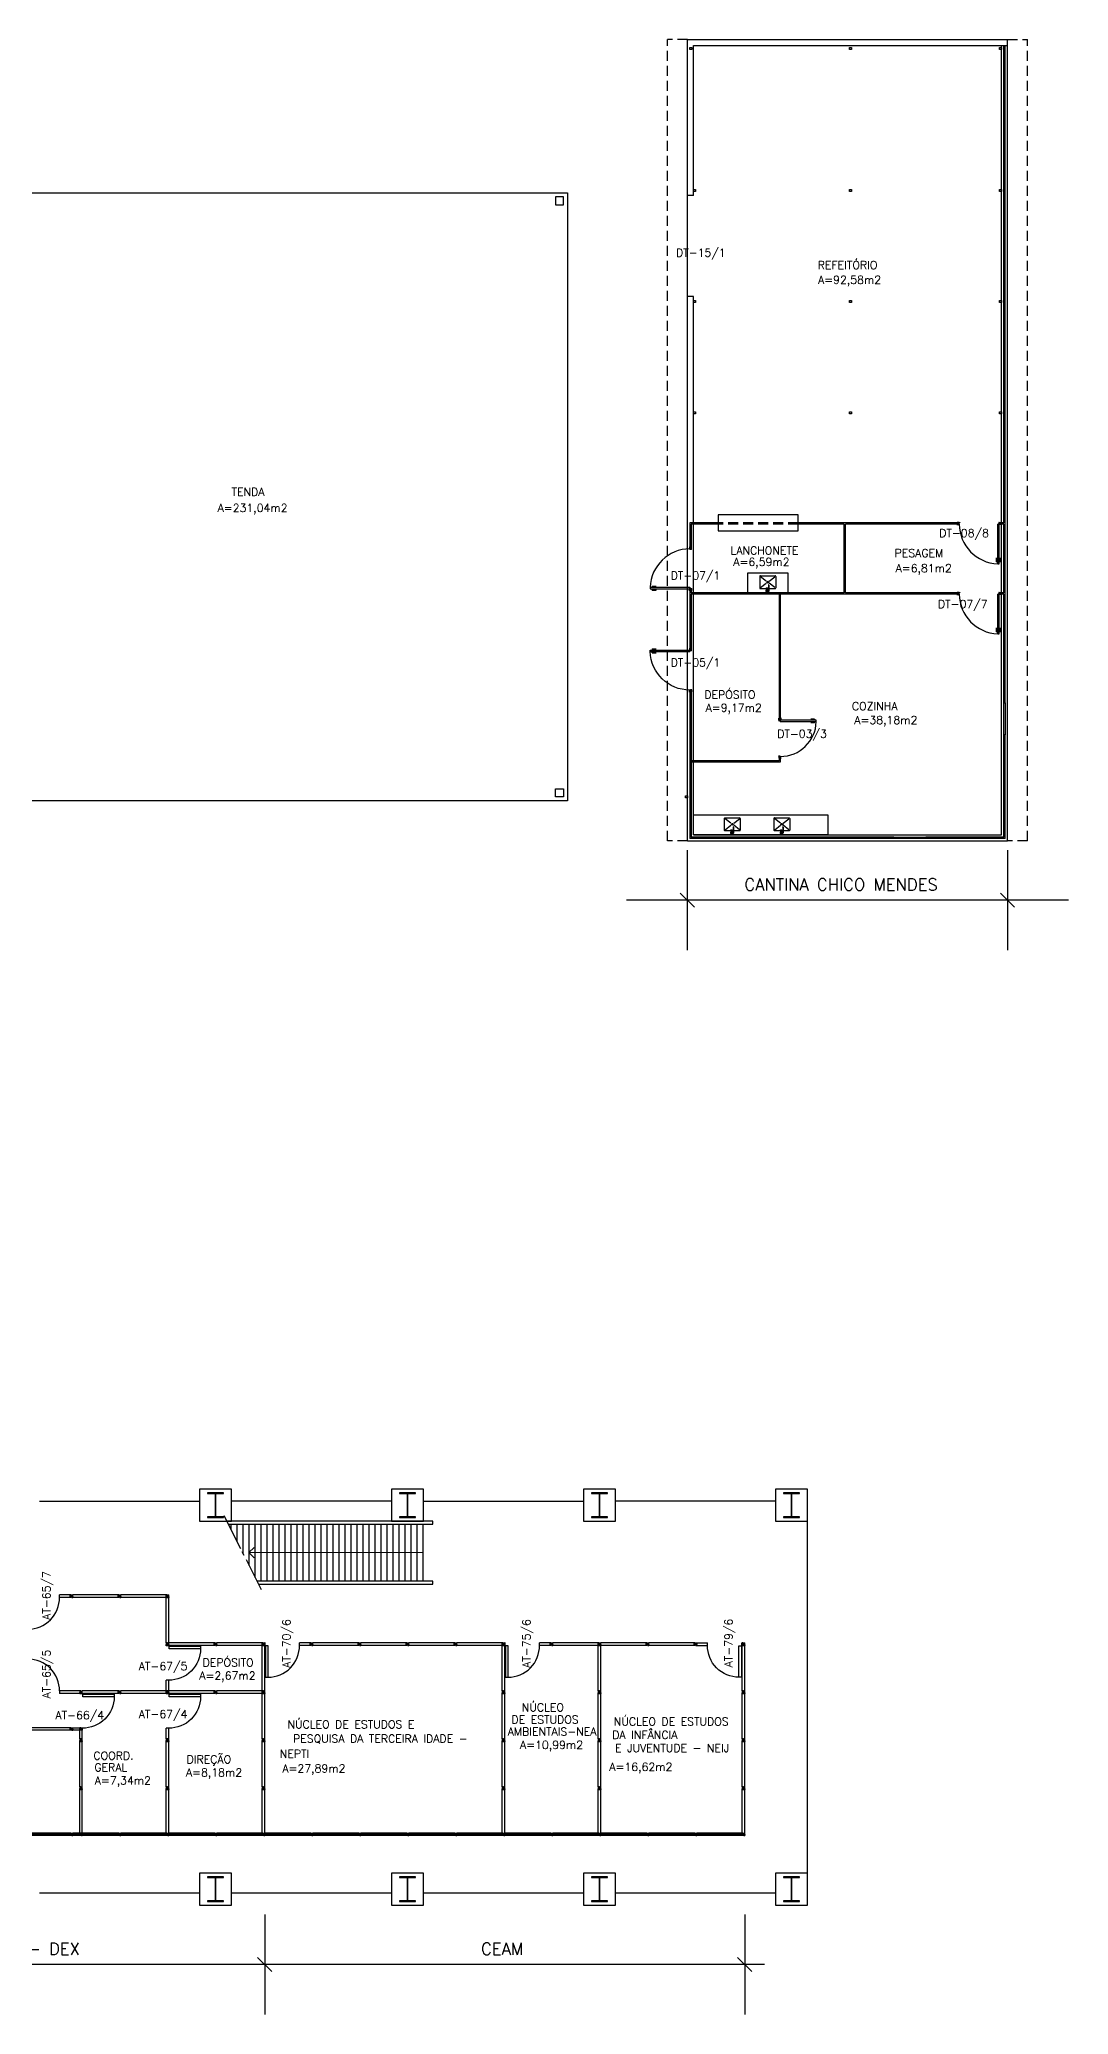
# Model space of a CAD drawing. Extents: x -34 to 79, y -30 to 41.
# Drawn here: x 53.23 to 78.96, y -29.62 to 19.74 of the extents above; entities that cross this region are included whole.
import ezdxf
from ezdxf.enums import TextEntityAlignment as Align

# ---------------------------------------------------------------- set-up
doc = ezdxf.new("R2010")
doc.units = 0
doc.header["$MEASUREMENT"] = 0
doc.linetypes.add('HIDDEN', pattern=[0.375, 0.25, -0.125])
doc.layers.get('0').update_dxf_attribs({"color": 2, "linetype": 'CONTINUOUS'})
for name, color, linetype in [('1', 1, 'CONTINUOUS'), ('2', 2, 'CONTINUOUS'), ('3', 2, 'CONTINUOUS'), ('ALV', 2, 'CONTINUOUS'), ('AREA', 2, 'CONTINUOUS'), ('DIV', 2, 'CONTINUOUS'), ('ENDEREÇO', 2, 'CONTINUOUS'), ('ESTR', 2, 'CONTINUOUS'), ('PROJ', 1, 'CONTINUOUS'), ('TEXTO', 2, 'CONTINUOUS')]:
    doc.layers.add(name, color=color, linetype=linetype)
doc.styles.add('UNB-100', font='simplex.shx', dxfattribs={"height": 0.2})

# ---------------------------------------------------------------- blocks, each defined once
blk = doc.blocks.new('DIV12')
for p, q in [((-0.0051, 0), (0.0051, 0)), ((0, -0.0051), (0, 0.0051)), ((0.0205, -0.004), (0.0205, 0.004)), ((0.0215, -0.004), (0.0215, 0.004)), ((0.0225, 0.006), (0.029, 0.006)), ((0.0225, 0.005), (0.028, 0.005)), ((0.029, 0.004), (0.029, -0.004)), ((0.03, 0.03), (0.03, -0.03)), ((0.03, 0.03), (1.17, 0.03)), ((0.03, 0.009), (0.03, 0.027)), ((0.03, 0.005), (0.03, -0.005)), ((1.17, 0.03), (1.17, -0.03)), ((1.17, 0.005), (1.17, -0.005)), ((1.1775, 0.006), (1.171, 0.006)), ((1.171, 0.004), (1.171, -0.004)), ((1.1775, 0.005), (1.172, 0.005)), ((1.1785, -0.004), (1.1785, 0.004)), ((1.1795, -0.004), (1.1795, 0.004)), ((1.2051, 0), (1.1949, 0)), ((1.1949, 0), (1.2051, 0)), ((1.2, -0.0051), (1.2, 0.0051)), ((0.0225, -0.005), (0.028, -0.005)), ((0.0225, -0.006), (0.029, -0.006)), ((0.03, -0.009), (0.03, -0.027)), ((0.03, -0.03), (0.03, -0.009)), ((0.03, -0.03), (1.17, -0.03)), ((1.1775, -0.006), (1.171, -0.006)), ((1.1775, -0.005), (1.172, -0.005))]:
    blk.add_line(p, q)
for centre, radius, start, end in [((0.0225, 0.004), 0.002, 90, 180), ((0.0225, 0.004), 0.001, 90, 180), ((0.028, 0.004), 0.001, 0, 90), ((0.029, 0.005), 0.001, 0, 90), ((1.171, 0.005), 0.001, 90, 180), ((1.172, 0.004), 0.001, 90, 180), ((1.1775, 0.004), 0.002, 360, 90), ((1.1775, 0.004), 0.001, 0, 90), ((0.0225, -0.004), 0.002, 180, 270), ((0.0225, -0.004), 0.001, 180, 270), ((0.028, -0.004), 0.001, 270, 0), ((0.029, -0.005), 0.001, 270, 0), ((1.171, -0.005), 0.001, 180, 270), ((1.172, -0.004), 0.001, 180, 270), ((1.1775, -0.004), 0.002, 270, 360), ((1.1775, -0.004), 0.001, 270, 0)]:
    blk.add_arc(centre, radius, start, end)
blk = doc.blocks.new('MTT')
for p, q in [((-0.008, 0.03), (-0.03, 0.03)), ((-0.03, 0.006), (-0.03, 0.03)), ((-0.0205, 0.006), (-0.03, 0.006)), ((-0.0205, 0.006), (-0.0205, -0.006)), ((-0.008, 0.02), (-0.008, 0.03)), ((0.008, 0.02), (-0.008, 0.02)), ((0.0051, 0), (-0.0051, 0)), ((0, 0.0051), (0, -0.0051)), ((0.008, 0.03), (0.008, 0.02)), ((0.008, 0.03), (0.03, 0.03)), ((0.0205, 0.006), (0.0205, -0.006)), ((0.0205, 0.006), (0.03, 0.006)), ((0.03, 0.03), (0.03, 0.006)), ((-0.03, -0.006), (-0.03, -0.03)), ((-0.0205, -0.006), (-0.03, -0.006)), ((-0.008, -0.03), (-0.03, -0.03)), ((0.008, -0.02), (-0.008, -0.02)), ((-0.008, -0.03), (-0.008, -0.02)), ((0.008, -0.03), (0.008, -0.02)), ((0.008, -0.03), (0.03, -0.03)), ((0.0205, -0.006), (0.03, -0.006)), ((0.03, -0.03), (0.03, -0.006))]:
    blk.add_line(p, q)
blk = doc.blocks.new('ESC')
for p, q in [((-4.037, 0.962), (-3.658, 1.712)), ((0.637, 1.5), (-3.765, 1.5)), ((-3.726, 1.577), (0.637, 1.577)), ((-3.663, 0.077), (-3.663, 1.5)), ((-3.513, 0.077), (-3.513, 1.5)), ((-3.363, 0.077), (-3.363, 1.5)), ((-3.213, 0.077), (-3.213, 1.5)), ((-3.063, 0.077), (-3.063, 1.5)), ((-2.913, 0.077), (-2.913, 1.5)), ((-2.763, 0.077), (-2.763, 1.5)), ((-2.613, 0.077), (-2.613, 1.5)), ((-2.463, 0.077), (-2.463, 1.5)), ((-2.313, 0.077), (-2.313, 1.5)), ((-2.163, 0.077), (-2.163, 1.5)), ((-2.013, 0.077), (-2.013, 1.5)), ((-1.863, 0.077), (-1.863, 1.5)), ((-1.713, 0.077), (-1.713, 1.5)), ((-1.563, 0.077), (-1.563, 1.5)), ((-1.413, 0.077), (-1.413, 1.5)), ((-1.263, 0.077), (-1.263, 1.5)), ((-1.113, 0.077), (-1.113, 1.5)), ((-0.963, 0.077), (-0.963, 1.5)), ((-0.813, 0.077), (-0.813, 1.5)), ((-0.663, 0.077), (-0.663, 1.5)), ((-0.513, 0.077), (-0.513, 1.5)), ((-0.363, 0.077), (-0.363, 1.5)), ((-0.213, 0.077), (-0.213, 1.5)), ((-0.063, 0.077), (-0.063, 1.5)), ((0.087, 0.077), (0.087, 1.5)), ((0.237, 0.077), (0.237, 1.5)), ((0.387, 0.077), (0.387, 1.5)), ((0.637, 1.577), (0.637, 1.5)), ((-3.963, 0.077), (-3.963, 1.108)), ((-3.813, 0.077), (-3.813, 1.405)), ((-4.592, -0.137), (-4.178, 0.682)), ((-4.263, 0.077), (-4.263, 0.514)), ((-4.14, 0.758), (-4.093, 0.851)), ((-4.113, 0.077), (-4.113, 0.811)), ((0.637, 0), (-4.523, 0)), ((-4.484, 0.077), (0.637, 0.077)), ((-4.413, 0.077), (-4.413, 0.217)), ((0.637, 0.077), (0.637, 0))]:
    blk.add_line(p, q)
blk = doc.blocks.new('PD12')
for p, q in [((-0.05, 0.827), (-0.113, 0.827)), ((-0.113, 0.827), (-0.113, 0.04)), ((-0.05, 0.04), (-0.05, 0.827)), ((-1.205, 0), (-1.195, 0)), ((-1.2, -0.005), (-1.2, 0.005)), ((-1.17, 0.03), (-1.17, -0.03)), ((-1.17, 0.03), (-0.9, 0.03)), ((-1.17, 0.009), (-1.17, 0.027)), ((-0.9, 0.03), (-0.9, -0.03)), ((-0.113, 0.04), (-0.05, 0.04)), ((-0.04, 0.03), (-0.04, -0.03)), ((-0.04, 0.03), (-0.03, 0.03)), ((-0.03, 0.03), (-0.03, -0.03)), ((0.005, 0), (-0.005, 0)), ((-0.005, 0), (0.005, 0)), ((0, -0.005), (0, 0.005)), ((-1.17, -0.009), (-1.17, -0.027)), ((-1.17, -0.03), (-1.17, -0.009)), ((-1.17, -0.03), (-0.9, -0.03)), ((-0.04, -0.03), (-0.03, -0.03))]:
    blk.add_line(p, q)
blk.add_arc((-0.113, 0.04), 0.787, 90, 180.7004)
blk = doc.blocks.new('DOOR-90')
at = {"layer": '1', "color": 1}
blk.add_arc((-0.02, 0), 0.9, 180, 268.0898, dxfattribs=at)
at = {"layer": '2'}
for p, q in [((-0.08, -0.855), (-0.08, -0.765)), ((-0.08, -0.765), (-0.075, -0.765)), ((-0.08, -0.855), (-0.053, -0.855)), ((-0.075, -0.855), (-0.075, -0.765)), ((-0.075, -0.835), (-0.053, -0.835)), ((-0.053, -0.828), (-0.05, -0.828)), ((-0.053, -0.863), (-0.053, -0.828)), ((-0.053, -0.863), (-0.05, -0.863)), ((-0.012, -0.828), (-0.015, -0.828)), ((-0.012, -0.863), (-0.015, -0.863)), ((-0.012, -0.863), (-0.012, -0.828)), ((0.01, -0.835), (-0.012, -0.835)), ((0.015, -0.855), (-0.012, -0.855)), ((0.01, -0.855), (0.01, -0.765)), ((0.015, -0.765), (0.01, -0.765)), ((0.015, -0.855), (0.015, -0.765))]:
    blk.add_line(p, q, dxfattribs=at)
at = {"layer": '3'}
for p, q in [((-0.05, -0.9), (-0.05, 0)), ((-0.015, 0), (-0.05, 0)), ((-0.015, -0.9), (-0.015, 0)), ((-0.05, -0.9), (-0.015, -0.9))]:
    blk.add_line(p, q, dxfattribs=at)
blk = doc.blocks.new('INOXA1-P')
for p, q in [((0.043, 0.008), (0.043, -0.022)), ((0.062, 0.04), (0.071, 0.04)), ((0.131, 0.048), (0.076, 0.043)), ((0.131, -0.002), (0.076, 0.003)), ((0.12, 0.23), (0.12, 0.047)), ((0.22, 0.25), (0.14, 0.25)), ((0.15, 0.22), (0.287, 0.043)), ((0.5, 0.25), (0.22, 0.25)), ((0.353, 0.043), (0.49, 0.22)), ((0.52, 0.23), (0.52, -0.23)), ((0.22, -0.027), (0.054, -0.027)), ((0.22, -0.037), (0.054, -0.037)), ((0.063, -0.003), (0.063, -0.021)), ((0.12, -0.001), (0.12, -0.027)), ((0.12, -0.037), (0.12, -0.23)), ((0.22, -0.25), (0.14, -0.25)), ((0.15, -0.22), (0.287, -0.043)), ((0.231, -0.027), (0.22, -0.027)), ((0.231, -0.037), (0.22, -0.037)), ((0.5, -0.25), (0.22, -0.25)), ((0.353, -0.043), (0.49, -0.22))]:
    blk.add_line(p, q)
blk.add_lwpolyline([(0.076, 0.003), (0.072, 0.004), (0.069, 0.009), (0.067, 0.015), (0.066, 0.023), (0.067, 0.031), (0.069, 0.037), (0.072, 0.042), (0.076, 0.043)])
blk.add_lwpolyline([(0.131, 0.048), (0.137, 0.046), (0.143, 0.041), (0.147, 0.033), (0.148, 0.023), (0.147, 0.013), (0.143, 0.006), (0.137, 0), (0.131, -0.002), (0.125, 0), (0.119, 0.006), (0.115, 0.013), (0.114, 0.023), (0.115, 0.033), (0.119, 0.041), (0.125, 0.046)], close=True)
for radius in [0.0266, 0.0163]:
    blk.add_circle((0.32, 0), radius)
for centre, radius, start, end in [((0.054, 0.023), 0.0349, 36.17047, 252.25677), ((0.054, 0.023), 0.0189, 62.73673, 235.73755), ((0.073, -0.003), 0.01, 102.82848, 180), ((0.054, 0.023), 0.0349, 285.53733, 323.99874), ((0.14, 0.23), 0.02, 90, 180), ((0.5, 0.23), 0.02, 360, 90), ((0.054, -0.032), 0.0145, 20.16101, 339.83899), ((0.054, -0.032), 0.005, 90.00373, 269.99627), ((0.14, -0.23), 0.02, 180, 270), ((0.231, -0.032), 0.00738, 222.65589, 137.34411), ((0.231, -0.032), 0.005, 269.99352, 90.00648), ((0.5, -0.23), 0.02, 270, 360)]:
    blk.add_arc(centre, radius, start, end)

msp = doc.modelspace()

# ---------------------------------------------------------------- linework, layer by layer
at = {"linetype": 'ByBlock'}
for p, q in [((78.959, -1.771), (67.909, -1.771)), ((71.359, -28.371), (12.724, -28.371))]:
    msp.add_line(p, q, dxfattribs=at)
for p, q in [((54.244, -21.535), (53.734, -21.535)), ((53.734, -21.535), (53.734, -21.595)), ((54.244, -21.595), (53.734, -21.595)), ((55.204, -21.535), (54.304, -21.535)), ((55.204, -21.595), (54.304, -21.595)), ((55.204, -21.595), (55.204, -21.535)), ((55.204, -21.535), (55.204, -21.556)), ((55.204, -21.556), (55.204, -21.538)), ((55.204, -21.57), (55.204, -21.56)), ((55.204, -21.574), (55.204, -21.592)), ((55.212, -21.559), (55.205, -21.559)), ((55.205, -21.569), (55.205, -21.561)), ((55.212, -21.571), (55.205, -21.571)), ((55.212, -21.56), (55.206, -21.56)), ((55.212, -21.57), (55.206, -21.57)), ((55.213, -21.561), (55.213, -21.569)), ((55.214, -21.561), (55.214, -21.569)), ((55.239, -21.565), (55.229, -21.565)), ((55.234, -21.56), (55.234, -21.57)), ((54.279, -22.485), (54.269, -22.485)), ((54.269, -22.485), (54.279, -22.485)), ((54.274, -22.48), (54.274, -22.49)), ((54.244, -23.995), (54.304, -23.995)), ((54.244, -25.09), (54.244, -23.995)), ((54.268, -23.987), (54.268, -23.994)), ((54.269, -23.987), (54.269, -23.993)), ((54.269, -23.995), (54.279, -23.995)), ((54.278, -23.985), (54.27, -23.985)), ((54.278, -23.986), (54.27, -23.986)), ((54.27, -23.994), (54.278, -23.994)), ((54.279, -23.987), (54.279, -23.993)), ((54.28, -23.987), (54.28, -23.994)), ((54.304, -25.09), (54.304, -23.995)), ((56.404, -23.995), (56.464, -23.995)), ((56.404, -25.09), (56.404, -23.995)), ((56.428, -23.987), (56.428, -23.994)), ((56.429, -23.987), (56.429, -23.993)), ((56.429, -23.995), (56.439, -23.995)), ((56.438, -23.985), (56.43, -23.985)), ((56.438, -23.986), (56.43, -23.986)), ((56.43, -23.994), (56.438, -23.994)), ((56.439, -23.987), (56.439, -23.993)), ((56.44, -23.987), (56.44, -23.994)), ((56.464, -25.09), (56.464, -23.995)), ((58.804, -23.995), (58.864, -23.995)), ((58.804, -25.09), (58.804, -23.995)), ((58.828, -23.987), (58.828, -23.994)), ((58.829, -23.987), (58.829, -23.993)), ((58.829, -23.995), (58.839, -23.995)), ((58.838, -23.985), (58.83, -23.985)), ((58.838, -23.986), (58.83, -23.986)), ((58.83, -23.994), (58.838, -23.994)), ((58.839, -23.987), (58.839, -23.993)), ((58.84, -23.987), (58.84, -23.994)), ((58.864, -25.09), (58.864, -23.995)), ((64.804, -23.995), (64.864, -23.995)), ((64.804, -25.09), (64.804, -23.995)), ((64.828, -23.987), (64.828, -23.994)), ((64.829, -23.987), (64.829, -23.993)), ((64.829, -23.995), (64.839, -23.995)), ((64.838, -23.985), (64.83, -23.985)), ((64.838, -23.986), (64.83, -23.986)), ((64.83, -23.994), (64.838, -23.994)), ((64.839, -23.987), (64.839, -23.993)), ((64.84, -23.987), (64.84, -23.994)), ((64.864, -25.09), (64.864, -23.995)), ((67.204, -23.995), (67.264, -23.995)), ((67.204, -25.09), (67.204, -23.995)), ((67.228, -23.987), (67.228, -23.994)), ((67.229, -23.987), (67.229, -23.993)), ((67.229, -23.995), (67.239, -23.995)), ((67.238, -23.985), (67.23, -23.985)), ((67.238, -23.986), (67.23, -23.986)), ((67.23, -23.994), (67.238, -23.994)), ((67.239, -23.987), (67.239, -23.993)), ((67.24, -23.987), (67.24, -23.994)), ((67.264, -25.09), (67.264, -23.995)), ((70.804, -23.995), (70.864, -23.995)), ((70.804, -25.09), (70.804, -23.995)), ((70.828, -23.987), (70.828, -23.994)), ((70.829, -23.987), (70.829, -23.993)), ((70.829, -23.995), (70.839, -23.995)), ((70.838, -23.985), (70.83, -23.985)), ((70.838, -23.986), (70.83, -23.986)), ((70.83, -23.994), (70.838, -23.994)), ((70.839, -23.987), (70.839, -23.993)), ((70.84, -23.987), (70.84, -23.994)), ((70.864, -25.09), (70.864, -23.995))]:
    msp.add_line(p, q)
for centre, radius, start, end in [((52.947, -21.525), 0.787, 359.2996, 90), ((55.205, -21.56), 0.001, 90, 180), ((55.205, -21.57), 0.001, 180, 270), ((55.206, -21.561), 0.001, 90, 180), ((55.206, -21.569), 0.001, 180, 270), ((55.212, -21.561), 0.002, 0, 90), ((55.212, -21.561), 0.001, 0, 90), ((55.212, -21.569), 0.001, 270, 0), ((55.212, -21.569), 0.002, 270, 0), ((54.27, -23.987), 0.002, 90, 180), ((54.269, -23.994), 0.001, 180, 270), ((54.27, -23.987), 0.001, 90, 180), ((54.27, -23.993), 0.001, 180, 270), ((54.278, -23.987), 0.002, 0, 90), ((54.278, -23.987), 0.001, 0, 90), ((54.278, -23.993), 0.001, 270, 0), ((54.279, -23.994), 0.001, 270, 0), ((56.43, -23.987), 0.002, 90, 180), ((56.429, -23.994), 0.001, 180, 270), ((56.43, -23.987), 0.001, 90, 180), ((56.43, -23.993), 0.001, 180, 270), ((56.438, -23.987), 0.002, 0, 90), ((56.438, -23.987), 0.001, 0, 90), ((56.438, -23.993), 0.001, 270, 0), ((56.439, -23.994), 0.001, 270, 0), ((58.83, -23.987), 0.002, 90, 180), ((58.829, -23.994), 0.001, 180, 270), ((58.83, -23.987), 0.001, 90, 180), ((58.83, -23.993), 0.001, 180, 270), ((58.838, -23.987), 0.002, 0, 90), ((58.838, -23.987), 0.001, 0, 90), ((58.838, -23.993), 0.001, 270, 0), ((58.839, -23.994), 0.001, 270, 0), ((64.83, -23.987), 0.002, 90, 180), ((64.829, -23.994), 0.001, 180, 270), ((64.83, -23.987), 0.001, 90, 180), ((64.83, -23.993), 0.001, 180, 270), ((64.838, -23.987), 0.002, 0, 90), ((64.838, -23.987), 0.001, 0, 90), ((64.838, -23.993), 0.001, 270, 0), ((64.839, -23.994), 0.001, 270, 0), ((67.23, -23.987), 0.002, 90, 180), ((67.229, -23.994), 0.001, 180, 270), ((67.23, -23.987), 0.001, 90, 180), ((67.23, -23.993), 0.001, 180, 270), ((67.238, -23.987), 0.002, 0, 90), ((67.238, -23.987), 0.001, 0, 90), ((67.238, -23.993), 0.001, 270, 0), ((67.239, -23.994), 0.001, 270, 0), ((70.83, -23.987), 0.002, 90, 180), ((70.829, -23.994), 0.001, 180, 270), ((70.83, -23.987), 0.001, 90, 180), ((70.83, -23.993), 0.001, 180, 270), ((70.838, -23.987), 0.002, 0, 90), ((70.838, -23.987), 0.001, 0, 90), ((70.838, -23.993), 0.001, 270, 0), ((70.839, -23.994), 0.001, 270, 0)]:
    msp.add_arc(centre, radius, start, end)
at = {"layer": '1', "linetype": 'HIDDEN'}
for p, q in [((68.934, -0.29), (68.934, 19.74)), ((69.434, 19.74), (68.934, 19.74)), ((77.434, 19.74), (77.934, 19.74)), ((77.934, -0.29), (77.934, 19.74)), ((72.204, 7.66), (70.204, 7.66)), ((72.204, 7.63), (70.204, 7.63)), ((69.434, -0.29), (68.934, -0.29)), ((77.934, -0.29), (77.434, -0.29))]:
    msp.add_line(p, q, dxfattribs=at)
at = {"layer": '1'}
msp.add_line((69.434, 13.313), (69.434, 15.84), dxfattribs=at)
at = {"layer": '2'}
for p, q in [((69.434, 19.74), (77.434, 19.74)), ((69.434, 15.84), (69.434, 19.74)), ((69.584, 19.59), (77.434, 19.59)), ((69.584, 15.84), (69.584, 19.59)), ((77.284, 7.66), (77.284, 19.59)), ((77.434, -0.29), (77.434, 19.74)), ((69.584, 15.84), (69.434, 15.84)), ((69.434, -0.29), (69.434, 13.313)), ((69.584, 13.313), (69.434, 13.313)), ((69.584, 7.66), (69.584, 13.313)), ((69.584, 5.91), (69.584, 7.63)), ((77.284, 5.91), (77.284, 7.63)), ((69.584, -0.14), (69.584, 5.88)), ((77.284, -0.14), (77.284, 5.88)), ((69.434, -0.29), (77.434, -0.29)), ((69.584, -0.14), (77.284, -0.14)), ((54.004, -25.11), (52.864, -25.11)), ((54.004, -25.13), (52.864, -25.13)), ((55.204, -25.11), (54.064, -25.11)), ((55.204, -25.13), (54.064, -25.13)), ((56.404, -25.11), (55.264, -25.11)), ((56.404, -25.13), (55.264, -25.13)), ((57.604, -25.11), (56.464, -25.11)), ((57.604, -25.13), (56.464, -25.13)), ((58.804, -25.11), (57.664, -25.11)), ((58.804, -25.13), (57.664, -25.13)), ((60.004, -25.11), (58.864, -25.11)), ((60.004, -25.13), (58.864, -25.13)), ((61.204, -25.11), (60.064, -25.11)), ((61.204, -25.13), (60.064, -25.13)), ((62.404, -25.11), (61.264, -25.11)), ((62.404, -25.13), (61.264, -25.13)), ((63.604, -25.11), (62.464, -25.11)), ((63.604, -25.13), (62.464, -25.13)), ((64.804, -25.11), (63.664, -25.11)), ((64.804, -25.13), (63.664, -25.13)), ((66.004, -25.11), (64.864, -25.11)), ((66.004, -25.13), (64.864, -25.13)), ((67.204, -25.11), (66.064, -25.11)), ((67.204, -25.13), (66.064, -25.13)), ((68.404, -25.11), (67.264, -25.11)), ((68.404, -25.13), (67.264, -25.13)), ((69.604, -25.11), (68.464, -25.11)), ((69.604, -25.13), (68.464, -25.13)), ((70.804, -25.11), (69.664, -25.11)), ((70.804, -25.13), (69.664, -25.13))]:
    msp.add_line(p, q, dxfattribs=at)
for points in [[(70.204, 7.858), (70.204, 7.458), (72.204, 7.458), (72.204, 7.858)], [(70.939, 5.91), (70.939, 6.41), (71.939, 6.41), (71.939, 5.91)], [(69.584, -0.14), (69.584, 0.36), (72.939, 0.36), (72.939, -0.14)]]:
    msp.add_lwpolyline(points, close=True, dxfattribs=at)
at = {"layer": '3'}
for p, q in [((77.344, 7.66), (77.344, 19.59)), ((77.374, 3.161), (77.374, 19.59)), ((66.334, 15.81), (66.134, 15.81)), ((66.134, 15.81), (66.134, 15.61)), ((66.334, 15.61), (66.334, 15.81)), ((66.134, 15.61), (66.334, 15.61)), ((69.494, 7.66), (69.494, 7)), ((70.204, 7.66), (69.494, 7.66)), ((69.524, 7.63), (69.524, 6.99)), ((70.204, 7.63), (69.524, 7.63)), ((76.214, 7.66), (72.204, 7.66)), ((73.354, 7.63), (72.204, 7.63)), ((73.354, 5.91), (73.354, 7.63)), ((73.384, 5.91), (73.384, 7.63)), ((76.214, 7.63), (73.384, 7.63)), ((76.169, 7.63), (76.169, 7.62)), ((76.169, 7.62), (76.219, 7.62)), ((76.229, 7.67), (76.179, 7.67)), ((76.179, 7.67), (76.179, 7.66)), ((76.214, 7.63), (76.214, 7.66)), ((76.214, 7.66), (76.229, 7.66)), ((76.214, 7.63), (76.219, 7.63)), ((76.219, 7.62), (76.219, 7.63)), ((76.219, 7.63), (76.229, 7.63)), ((76.229, 7.66), (76.229, 7.67)), ((76.229, 7.63), (76.229, 7.665)), ((76.229, 7.665), (76.239, 7.665)), ((76.239, 7.66), (76.229, 7.66)), ((76.239, 7.665), (76.239, 7.66)), ((77.229, 7.665), (77.219, 7.665)), ((77.219, 7.665), (77.219, 7.66)), ((77.219, 7.66), (77.229, 7.66)), ((77.229, 7.66), (77.229, 7.67)), ((77.229, 7.67), (77.279, 7.67)), ((77.229, 7.63), (77.229, 7.665)), ((77.244, 7.66), (77.229, 7.66)), ((77.239, 7.63), (77.229, 7.63)), ((77.239, 7.62), (77.239, 7.63)), ((77.244, 7.63), (77.239, 7.63)), ((77.289, 7.62), (77.239, 7.62)), ((77.344, 7.66), (77.244, 7.66)), ((77.244, 7.63), (77.244, 7.66)), ((77.344, 7.63), (77.244, 7.63)), ((77.279, 7.67), (77.279, 7.66)), ((77.289, 7.63), (77.289, 7.62)), ((77.344, 5.91), (77.344, 7.63)), ((69.494, 7.06), (69.484, 7.06)), ((69.484, 7.06), (69.484, 7.01)), ((69.484, 7.01), (69.494, 7.01)), ((69.494, 7.015), (69.494, 7.01)), ((69.494, 7), (69.529, 7)), ((69.534, 7.05), (69.524, 7.05)), ((69.524, 7.015), (69.524, 7)), ((69.524, 6.99), (69.524, 7)), ((69.524, 7), (69.534, 7)), ((69.529, 6.99), (69.524, 6.99)), ((69.529, 7), (69.529, 6.99)), ((69.534, 7), (69.534, 7.05)), ((69.484, 5.96), (69.484, 6.01)), ((69.484, 6.01), (69.494, 6.01)), ((69.494, 5.96), (69.484, 5.96)), ((69.494, 6.049), (69.494, 4.48)), ((69.494, 6.01), (69.494, 6.02)), ((69.494, 6.02), (69.529, 6.02)), ((69.524, 6.01), (69.494, 6.01)), ((69.529, 6.03), (69.524, 6.03)), ((69.524, 6.03), (69.524, 5.91)), ((69.524, 6.02), (69.534, 6.02)), ((69.524, 6.005), (69.524, 6.02)), ((69.524, 5.91), (69.524, 6.01)), ((69.534, 5.97), (69.524, 5.97)), ((69.529, 6.02), (69.529, 6.03)), ((69.534, 6.02), (69.534, 5.97)), ((73.354, 5.91), (69.524, 5.91)), ((69.524, 5.88), (69.524, 4.48)), ((76.214, 5.88), (69.524, 5.88)), ((69.524, 4.46), (69.524, 5.88)), ((69.524, 5.88), (69.524, 4.48)), ((71.724, 5.88), (71.724, 2.74)), ((71.754, 5.88), (71.754, 2.74)), ((76.214, 5.91), (73.384, 5.91)), ((76.169, 5.88), (76.169, 5.87)), ((76.169, 5.87), (76.219, 5.87)), ((76.229, 5.92), (76.179, 5.92)), ((76.179, 5.92), (76.179, 5.91)), ((76.214, 5.88), (76.214, 5.91)), ((76.214, 5.91), (76.229, 5.91)), ((76.214, 5.88), (76.219, 5.88)), ((76.219, 5.87), (76.219, 5.88)), ((76.219, 5.88), (76.229, 5.88)), ((76.229, 5.91), (76.229, 5.92)), ((76.229, 5.88), (76.229, 5.915)), ((76.229, 5.915), (76.239, 5.915)), ((76.239, 5.91), (76.229, 5.91)), ((76.239, 5.915), (76.239, 5.91)), ((77.229, 5.915), (77.219, 5.915)), ((77.219, 5.915), (77.219, 5.91)), ((77.219, 5.91), (77.229, 5.91)), ((77.229, 5.91), (77.229, 5.92)), ((77.229, 5.92), (77.279, 5.92)), ((77.229, 5.88), (77.229, 5.915)), ((77.244, 5.91), (77.229, 5.91)), ((77.239, 5.88), (77.229, 5.88)), ((77.239, 5.87), (77.239, 5.88)), ((77.244, 5.88), (77.239, 5.88)), ((77.289, 5.87), (77.239, 5.87)), ((77.344, 5.91), (77.244, 5.91)), ((77.244, 5.88), (77.244, 5.91)), ((77.344, 5.88), (77.244, 5.88)), ((77.279, 5.92), (77.279, 5.91)), ((77.289, 5.88), (77.289, 5.87)), ((77.344, 3.161), (77.344, 5.88)), ((69.494, 4.53), (69.484, 4.53)), ((69.484, 4.53), (69.484, 4.48)), ((69.484, 4.48), (69.494, 4.48)), ((69.494, 4.48), (69.494, 4.47)), ((69.524, 4.48), (69.494, 4.48)), ((69.494, 4.47), (69.529, 4.47)), ((69.534, 4.52), (69.524, 4.52)), ((69.524, 4.485), (69.524, 4.47)), ((69.524, 4.47), (69.534, 4.47)), ((69.529, 4.46), (69.524, 4.46)), ((69.529, 4.47), (69.529, 4.46)), ((69.534, 4.47), (69.534, 4.52)), ((69.484, 3.43), (69.484, 3.48)), ((69.484, 3.48), (69.494, 3.48)), ((69.494, 3.49), (69.529, 3.49)), ((69.494, 3.49), (69.494, -0.23)), ((69.494, 3.475), (69.494, 3.48)), ((69.529, 3.5), (69.524, 3.5)), ((69.524, 3.5), (69.524, 3.49)), ((69.524, 3.49), (69.534, 3.49)), ((69.524, 3.475), (69.524, 3.49)), ((69.524, 3.49), (69.524, -0.2)), ((69.529, 3.49), (69.529, 3.5)), ((69.534, 3.49), (69.534, 3.44)), ((69.494, 3.43), (69.484, 3.43)), ((69.534, 3.44), (69.524, 3.44)), ((71.714, 2.725), (71.714, 2.775)), ((71.714, 2.775), (71.724, 2.775)), ((71.724, 2.725), (71.714, 2.725)), ((71.754, 2.725), (71.719, 2.725)), ((71.719, 2.725), (71.719, 2.715)), ((71.719, 2.715), (71.724, 2.715)), ((71.754, 2.74), (71.724, 2.74)), ((71.724, 2.74), (71.724, 2.725)), ((71.724, 2.715), (71.724, 2.725)), ((71.754, 2.785), (71.764, 2.785)), ((71.754, 2.74), (71.754, 2.735)), ((71.764, 2.735), (71.754, 2.735)), ((71.754, 2.735), (71.754, 2.725)), ((71.764, 2.785), (71.764, 2.735)), ((77.344, -0.2), (77.344, 2.361)), ((77.374, -0.23), (77.374, 2.361)), ((71.724, 1.71), (69.524, 1.71)), ((71.754, 1.68), (69.524, 1.68)), ((71.724, 1.825), (71.714, 1.825)), ((71.714, 1.825), (71.714, 1.775)), ((71.714, 1.775), (71.724, 1.775)), ((71.719, 1.825), (71.719, 1.835)), ((71.719, 1.835), (71.724, 1.835)), ((71.754, 1.825), (71.719, 1.825)), ((71.724, 1.835), (71.724, 1.825)), ((71.724, 1.81), (71.724, 1.825)), ((71.754, 1.81), (71.724, 1.81)), ((71.724, 1.81), (71.724, 1.71)), ((71.754, 1.815), (71.754, 1.825)), ((71.764, 1.815), (71.754, 1.815)), ((71.754, 1.81), (71.754, 1.815)), ((71.754, 1.81), (71.754, 1.68)), ((71.754, 1.765), (71.764, 1.765)), ((71.764, 1.765), (71.764, 1.815)), ((66.134, 0.81), (66.134, 1.01)), ((66.134, 1.01), (66.334, 1.01)), ((66.334, 1.01), (66.334, 0.81)), ((66.334, 0.81), (66.134, 0.81)), ((74.595, -0.23), (69.494, -0.23)), ((74.595, -0.2), (69.524, -0.2)), ((77.344, -0.2), (75.395, -0.2)), ((77.374, -0.23), (75.395, -0.23))]:
    msp.add_line(p, q, dxfattribs=at)
for points in [[(69.494, 19.54), (69.544, 19.54), (69.544, 19.49), (69.494, 19.49)], [(73.484, 19.54), (73.534, 19.54), (73.534, 19.49), (73.484, 19.49)], [(77.234, 19.54), (77.284, 19.54), (77.284, 19.49), (77.234, 19.49)], [(69.584, 15.99), (69.634, 15.99), (69.634, 15.94), (69.584, 15.94)], [(73.484, 15.99), (73.534, 15.99), (73.534, 15.94), (73.484, 15.94)], [(77.234, 15.99), (77.284, 15.99), (77.284, 15.94), (77.234, 15.94)], [(69.584, 13.213), (69.634, 13.213), (69.634, 13.163), (69.584, 13.163)], [(73.484, 13.213), (73.534, 13.213), (73.534, 13.163), (73.484, 13.163)], [(77.234, 13.213), (77.284, 13.213), (77.284, 13.163), (77.234, 13.163)], [(69.584, 10.437), (69.634, 10.437), (69.634, 10.387), (69.584, 10.387)], [(73.484, 10.437), (73.534, 10.437), (73.534, 10.387), (73.484, 10.387)], [(77.234, 10.437), (77.284, 10.437), (77.284, 10.387), (77.234, 10.387)], [(77.374, 3.161), (77.374, 2.361), (77.344, 2.361), (77.344, 3.161)], [(69.384, 0.834), (69.434, 0.834), (69.434, 0.784), (69.384, 0.784)], [(74.595, -0.2), (75.395, -0.2), (75.395, -0.23), (74.595, -0.23)]]:
    msp.add_lwpolyline(points, close=True, dxfattribs=at)
at = {"layer": 'ALV'}
msp.add_lwpolyline([(66.434, 0.71), (51.234, 0.71), (51.234, 15.91), (66.434, 15.91)], close=True, dxfattribs=at)
at = {"layer": 'DIV'}
for p, q in [((69.429, -0.521), (69.429, -3.021)), ((77.434, -0.521), (77.434, -3.021)), ((54.064, -22.455), (54.244, -22.455)), ((54.244, -22.515), (54.064, -22.515)), ((54.304, -22.455), (54.304, -22.515)), ((54.244, -23.935), (54.244, -22.795)), ((54.244, -23.935), (54.244, -22.795)), ((58.864, -27.121), (58.864, -29.621)), ((70.864, -27.121), (70.864, -29.621))]:
    msp.add_line(p, q, dxfattribs=at)
at = {"layer": 'ESTR'}
for points in [[(57.434, -16.6), (57.624, -16.6), (57.624, -17.18), (57.434, -17.18), (57.434, -17.2), (57.834, -17.2), (57.834, -17.18), (57.644, -17.18), (57.644, -16.6), (57.834, -16.6), (57.834, -16.58), (57.434, -16.58)], [(62.234, -16.6), (62.424, -16.6), (62.424, -17.18), (62.234, -17.18), (62.234, -17.2), (62.634, -17.2), (62.634, -17.18), (62.444, -17.18), (62.444, -16.6), (62.634, -16.6), (62.634, -16.58), (62.234, -16.58)], [(67.034, -16.6), (67.224, -16.6), (67.224, -17.18), (67.034, -17.18), (67.034, -17.2), (67.434, -17.2), (67.434, -17.18), (67.244, -17.18), (67.244, -16.6), (67.434, -16.6), (67.434, -16.58), (67.034, -16.58)], [(71.834, -16.6), (72.024, -16.6), (72.024, -17.18), (71.834, -17.18), (71.834, -17.2), (72.234, -17.2), (72.234, -17.18), (72.044, -17.18), (72.044, -16.6), (72.234, -16.6), (72.234, -16.58), (71.834, -16.58)], [(57.434, -26.2), (57.624, -26.2), (57.624, -26.78), (57.434, -26.78), (57.434, -26.8), (57.834, -26.8), (57.834, -26.78), (57.644, -26.78), (57.644, -26.2), (57.834, -26.2), (57.834, -26.18), (57.434, -26.18)], [(62.234, -26.2), (62.424, -26.2), (62.424, -26.78), (62.234, -26.78), (62.234, -26.8), (62.634, -26.8), (62.634, -26.78), (62.444, -26.78), (62.444, -26.2), (62.634, -26.2), (62.634, -26.18), (62.234, -26.18)], [(67.034, -26.2), (67.224, -26.2), (67.224, -26.78), (67.034, -26.78), (67.034, -26.8), (67.434, -26.8), (67.434, -26.78), (67.244, -26.78), (67.244, -26.2), (67.434, -26.2), (67.434, -26.18), (67.034, -26.18)], [(71.834, -26.2), (72.024, -26.2), (72.024, -26.78), (71.834, -26.78), (71.834, -26.8), (72.234, -26.8), (72.234, -26.78), (72.044, -26.78), (72.044, -26.2), (72.234, -26.2), (72.234, -26.18), (71.834, -26.18)]]:
    msp.add_lwpolyline(points, close=True, dxfattribs=at)
at = {"layer": 'PROJ'}
for p, q in [((57.234, -16.49), (57.234, -17.29)), ((58.034, -16.49), (57.234, -16.49)), ((58.034, -17.29), (58.034, -16.49)), ((62.034, -16.49), (62.034, -17.29)), ((62.834, -16.49), (62.034, -16.49)), ((62.834, -17.29), (62.834, -16.49)), ((66.834, -16.49), (66.834, -17.29)), ((67.634, -16.49), (66.834, -16.49)), ((67.634, -17.29), (67.634, -16.49)), ((71.634, -16.49), (71.634, -17.29)), ((72.434, -16.49), (71.634, -16.49)), ((72.434, -17.29), (72.434, -16.49)), ((72.434, -26.89), (72.434, -16.49)), ((53.234, -16.79), (57.234, -16.79)), ((62.034, -16.79), (58.034, -16.79)), ((62.834, -16.79), (66.834, -16.79)), ((71.634, -16.79), (67.634, -16.79)), ((57.234, -17.29), (58.034, -17.29)), ((62.034, -17.29), (62.834, -17.29)), ((66.834, -17.29), (67.634, -17.29)), ((71.634, -17.29), (72.434, -17.29)), ((58.471, -18.078), (58.601, -17.948)), ((62.821, -18.079), (58.471, -18.078)), ((58.471, -18.078), (58.601, -18.208)), ((57.234, -26.09), (57.234, -26.89)), ((58.034, -26.09), (57.234, -26.09)), ((58.034, -26.89), (58.034, -26.09)), ((62.034, -26.09), (62.034, -26.89)), ((62.834, -26.09), (62.034, -26.09)), ((62.834, -26.89), (62.834, -26.09)), ((66.834, -26.09), (66.834, -26.89)), ((67.634, -26.09), (66.834, -26.09)), ((67.634, -26.89), (67.634, -26.09)), ((71.634, -26.09), (71.634, -26.89)), ((72.434, -26.09), (71.634, -26.09)), ((72.434, -26.89), (72.434, -26.09)), ((57.234, -26.59), (53.234, -26.59)), ((62.034, -26.59), (58.034, -26.59)), ((66.834, -26.59), (62.834, -26.59)), ((71.634, -26.59), (67.634, -26.59)), ((72.441, -26.59), (72.434, -26.59)), ((57.234, -26.89), (58.034, -26.89)), ((62.034, -26.89), (62.834, -26.89)), ((66.834, -26.89), (67.634, -26.89)), ((71.634, -26.89), (72.434, -26.89))]:
    msp.add_line(p, q, dxfattribs=at)
at = {"layer": 'TEXTO'}
for p, q in [((69.252, -1.595), (69.605, -1.949)), ((77.257, -1.595), (77.611, -1.949)), ((58.687, -28.195), (59.041, -28.549)), ((70.687, -28.195), (71.041, -28.549))]:
    msp.add_line(p, q, dxfattribs=at)

# ---------------------------------------------------------------- block references
at = {"layer": '1', "xscale": 0.7999999999999545, "yscale": 0.7999999999999545, "zscale": 0.7999999999999545, "rotation": 90}
for p in [(71.439, 5.921), (70.554, -0.129), (71.792, -0.129)]:
    msp.add_blockref('INOXA1-P', p, dxfattribs=at)
at = {"layer": '3', "xscale": 1.104965111495062, "yscale": 1.104965111495062, "zscale": 1.104965111495062}
for p in [(77.246, 7.63), (77.246, 5.88)]:
    msp.add_blockref('DOOR-90', p, dxfattribs=at)
at = {"layer": '3', "yscale": 1.104965111495062, "rotation": 270}
for p, xscale, zscale in [((69.494, 5.993), 1.104965111495062, 1.104965111495062), ((69.494, 4.497), -1.104965111495062, 1.104965111495028)]:
    msp.add_blockref('DOOR-90', p, dxfattribs=dict(at, xscale=xscale, zscale=zscale))
at = {"layer": '3', "rotation": 90.00000000257454}
msp.add_blockref('DOOR-90', (71.754, 2.74), dxfattribs=at)
at = {"layer": 'DIV'}
for name, p, rotation in [('PD12', (52.834, -19.165), 180), ('MTT', (54.034, -19.165), 180), ('DIV12', (55.234, -19.165), 180), ('MTT', (55.234, -19.165), 180), ('DIV12', (56.434, -19.165), 180), ('MTT', (56.434, -19.165), 180), ('DIV12', (56.434, -20.365), 90), ('MTT', (56.434, -20.365), 180), ('MTT', (56.434, -20.365), 180), ('DIV12', (57.634, -20.365), 180), ('MTT', (57.634, -20.365), 180), ('DIV12', (58.834, -20.365), 180), ('MTT', (58.834, -20.365), 180), ('DIV12', (58.834, -21.565), 90), ('PD12', (58.834, -20.365), 180), ('MTT', (60.034, -20.365), 180), ('DIV12', (61.234, -20.365), 180), ('MTT', (61.234, -20.365), 180), ('DIV12', (62.434, -20.365), 180), ('MTT', (62.434, -20.365), 180), ('DIV12', (63.634, -20.365), 180), ('MTT', (63.634, -20.365), 180), ('DIV12', (64.834, -20.365), 180), ('MTT', (64.834, -20.365), 180), ('MTT', (64.834, -20.365), 180), ('DIV12', (64.834, -21.565), 90), ('PD12', (64.834, -20.365), 180), ('MTT', (66.034, -20.365), 180), ('DIV12', (67.234, -20.365), 180), ('MTT', (67.234, -20.365), 180), ('DIV12', (67.234, -21.565), 90), ('DIV12', (68.434, -20.365), 180), ('MTT', (68.434, -20.365), 180), ('DIV12', (69.634, -20.365), 180), ('MTT', (69.634, -20.365), 180), ('MTT', (70.834, -20.365), 180), ('DIV12', (70.834, -21.565), 90), ('MTT', (54.274, -21.565), 180), ('MTT', (55.234, -21.565), 180), ('DIV12', (56.434, -21.565), 180), ('MTT', (56.434, -21.565), 180), ('DIV12', (57.634, -21.565), 180), ('MTT', (57.634, -21.565), 180), ('DIV12', (58.834, -21.565), 180), ('MTT', (58.834, -21.565), 180), ('DIV12', (58.834, -22.765), 90), ('MTT', (64.834, -21.565), 180), ('DIV12', (64.834, -22.765), 90), ('MTT', (67.234, -21.565), 180), ('DIV12', (67.234, -22.765), 90), ('MTT', (70.834, -21.565), 180), ('DIV12', (70.834, -22.765), 90), ('DIV12', (54.034, -22.485), 180), ('MTT', (54.034, -22.485), 180), ('MTT', (54.274, -22.485), 180), ('MTT', (54.274, -22.765), 180), ('DIV12', (54.274, -23.965), 90), ('MTT', (56.434, -22.765), 180), ('DIV12', (56.434, -23.965), 90), ('MTT', (58.834, -22.765), 180), ('DIV12', (58.834, -23.965), 90), ('MTT', (64.834, -22.765), 180), ('DIV12', (64.834, -23.965), 90), ('MTT', (67.234, -22.765), 180), ('DIV12', (67.234, -23.965), 90), ('MTT', (70.834, -22.765), 180), ('DIV12', (70.834, -23.965), 90), ('MTT', (54.274, -23.965), 180), ('MTT', (54.274, -23.965), 180), ('MTT', (56.434, -23.965), 180), ('MTT', (56.434, -23.965), 180), ('MTT', (58.834, -23.965), 180), ('MTT', (58.834, -23.965), 180), ('MTT', (64.834, -23.965), 180), ('MTT', (64.834, -23.965), 180), ('MTT', (67.234, -23.965), 180), ('MTT', (67.234, -23.965), 180), ('MTT', (70.834, -23.965), 180), ('MTT', (70.834, -23.965), 180), ('DIV12', (54.034, -25.12), 180), ('MTT', (54.034, -25.12), 180), ('DIV12', (55.234, -25.12), 180), ('MTT', (54.274, -25.12), 180), ('MTT', (55.234, -25.12), 180), ('DIV12', (56.434, -25.12), 180), ('MTT', (56.434, -25.12), 180), ('DIV12', (57.634, -25.12), 180), ('MTT', (57.634, -25.12), 180), ('DIV12', (58.834, -25.12), 180), ('MTT', (58.834, -25.12), 180), ('DIV12', (60.034, -25.12), 180), ('MTT', (60.034, -25.12), 180), ('DIV12', (61.234, -25.12), 180), ('MTT', (61.234, -25.12), 180), ('DIV12', (62.434, -25.12), 180), ('MTT', (62.434, -25.12), 180), ('DIV12', (63.634, -25.12), 180), ('MTT', (63.634, -25.12), 180), ('DIV12', (64.834, -25.12), 180), ('MTT', (64.834, -25.12), 180), ('DIV12', (66.034, -25.12), 180), ('MTT', (66.034, -25.12), 180), ('DIV12', (67.234, -25.12), 180), ('MTT', (67.234, -25.12), 180), ('DIV12', (68.434, -25.12), 180), ('MTT', (68.434, -25.12), 180), ('DIV12', (69.634, -25.12), 180), ('MTT', (69.634, -25.12), 180), ('DIV12', (70.834, -25.12), 180), ('MTT', (70.834, -25.12), 180)]:
    msp.add_blockref(name, p, dxfattribs=dict(at, rotation=rotation))
at = {"layer": 'DIV', "xscale": -1}
for p, rotation in [((56.434, -20.365), 270), ((70.834, -20.365), 180), ((54.274, -21.565), 270), ((56.434, -21.565), 270)]:
    msp.add_blockref('PD12', p, dxfattribs=dict(at, rotation=rotation))
at = {"layer": 'PROJ', "xscale": -1, "rotation": 180}
msp.add_blockref('ESC', (62.434, -17.29), dxfattribs=at)

# ---------------------------------------------------------------- texts
at = {"layer": '2', "style": 'UNB-100'}
msp.add_text('GERAL', height=0.2, dxfattribs=at).set_placement((55.019, -23.544), align=Align.CENTER)
at = {"layer": 'AREA', "style": 'UNB-100'}
for s, p in [('A=92,58m2', (73.486, 13.635)), ('A=231,04m2', (58.561, 7.933)), ('A=6,59m2', (71.282, 6.583)), ('A=6,81m2', (75.339, 6.426)), ('A=9,17m2', (70.589, 2.94)), ('A=38,18m2', (74.393, 2.632)), ('A=2,67m2', (57.932, -21.252)), ('A=10,99m2', (66.035, -22.982)), ('A=7,34m2', (55.319, -23.871)), ('A=8,18m2', (57.598, -23.671)), ('A=27,89m2', (60.095, -23.57)), ('A=16,62m2', (68.268, -23.532))]:
    msp.add_text(s, height=0.2, dxfattribs=at).set_placement(p, align=Align.CENTER)
at = {"layer": 'ENDEREÇO', "style": 'UNB-100'}
for s, p in [('DT-15/1', (69.147, 14.312)), ('DT-08/8', (75.726, 7.304)), ('DT-07/1', (69.013, 6.244)), ('DT-07/7', (75.695, 5.531)), ('DT-05/1', (69.013, 4.07)), ('DT-03/3', (71.677, 2.288)), ('AT-67/5', (55.715, -21.015)), ('AT-66/4', (53.633, -22.24)), ('AT-67/4', (55.715, -22.212))]:
    msp.add_text(s, height=0.2, dxfattribs=at).set_placement(p)
for s, p in [('AT-65/7', (53.507, -19.758)), ('AT-70/6', (59.507, -20.958)), ('AT-75/6', (65.507, -20.958)), ('AT-79/6', (70.56, -20.945)), ('AT-65/5', (53.507, -21.723))]:
    msp.add_text(s, height=0.2, rotation=90, dxfattribs=at).set_placement(p)
at = {"layer": 'TEXTO', "style": 'UNB-100'}
for s, p in [('REFEITÓRIO', (72.69, 14.002)), ('TENDA', (58.035, 8.334)), ('LANCHONETE', (70.509, 6.869)), ('PESAGEM', (74.611, 6.804)), ('DEPÓSITO', (69.855, 3.266)), ('COZINHA', (73.545, 2.978))]:
    msp.add_text(s, height=0.2, dxfattribs=at).set_placement(p)
for s, p in [('DEPÓSITO', (57.95, -20.925)), ('NÚCLEO DE ESTUDOS E', (61.02, -22.469)), ('DE ESTUDOS', (65.874, -22.351)), ('NÚCLEO ', (65.888, -22.044)), ('NÚCLEO DE ESTUDOS', (69.027, -22.399)), ('PESQUISA DA TERCEIRA IDADE -', (61.755, -22.827)), ('AMBIENTAIS-NEA', (66.049, -22.651)), ('DA INFÂNCIA', (68.368, -22.732)), ('COORD.', (55.084, -23.253)), ('DIREÇÃO', (57.469, -23.344)), ('NEPTI', (59.61, -23.204)), ('E JUVENTUDE - NEIJ', (69.05, -23.061))]:
    msp.add_text(s, height=0.2, dxfattribs=at).set_placement(p, align=Align.CENTER)
at = {"layer": 'TEXTO', "linetype": 'ByBlock', "char_height": 0.3, "attachment_point": 5, "style": 'UNB-100'}
for s, insert in [('CANTINA CHICO MENDES', (73.273, -1.379)), ('DECANATO DE EXTENSÃO - DEX', (51.009, -27.979)), ('CEAM', (64.801, -27.979))]:
    msp.add_mtext(s, dxfattribs=dict(at, insert=insert))

doc.saveas('drawing.dxf')
